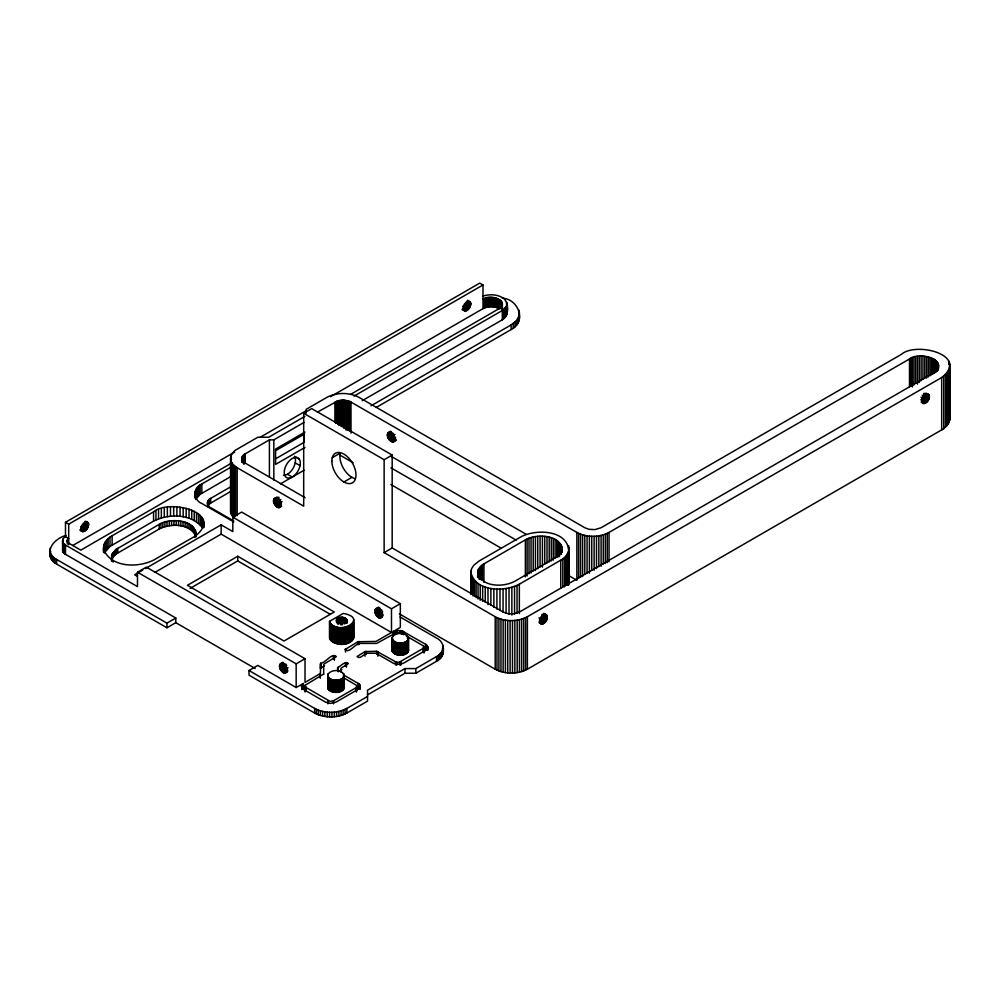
<?xml version="1.0" encoding="UTF-8"?>
<svg xmlns="http://www.w3.org/2000/svg" width="1000" height="1000" viewBox="0 0 1000 1000"><rect width="100%" height="100%" fill="white"/><g stroke="black" fill="none" stroke-linecap="round" stroke-linejoin="round"><path stroke-width="1.5" d="M255.162 668.5L175.8 622.675L166.95 627.788L56.638 564.1C52.2 561.825 48.263 556.438 50.75 551.413M66.075 535.425C55.475 537.812 41.863 552.013 56.638 559.45L166.95 623.138L175.8 618.025L175.8 622.675M330.5 396.688L483 308.65L483 284.962L479.775 283.1L65.487 522.3L65.487 536.688C61.662 538.162 61.662 543.575 65.487 545.05L137.487 586.625L137.487 572.225L146.325 567.112L305.012 658.725L305.012 682.412L320.262 673.612L320.262 678.25M231.475 466.863L201.838 483.975C192.925 487.425 192.925 500.037 201.838 503.488L233.7 521.875M304.837 416.388L268.738 437.225L257.875 437.225L237.175 449.175C231.5 451.675 227.987 459.562 232.987 464.425L232.987 516.912L230.787 513L231.287 507.55M304.137 422.362L273.837 439.85L269.413 439.85L245.225 453.825C240.975 455.462 240.975 461.475 245.225 463.113L305.075 497.675M320.262 676.862L320.763 663.175C325.363 663.375 331.863 652.163 336.35 656.587L323.675 664.287L323.675 674.488M424.387 646.988L424.387 651.637L424 646.3L406.35 635.95M547.275 617.562C547.038 610.638 538.638 617.225 539.65 621.487C540.487 627.675 547.825 621.362 547.275 617.562L541.912 614.475M929.388 396.95C929.163 390.025 920.763 396.613 921.775 400.875C922.613 407.062 929.938 400.737 929.388 396.95L924.025 393.862M347 620.163C346.175 624.688 337.812 624.7 336.225 620.662C337.3 615.075 349.387 616.538 347 623.212M329.5 621.362C336.587 637.638 370.475 618.438 343.275 613.413L329.5 621.362L329.5 638.088C333.312 647.15 354.175 646.6 353.488 635.425M387.35 435.1C388.188 428.212 396.45 435.737 394.938 439.963C393 445.112 386.95 438.663 387.35 435.1L391.375 432.788M374.9 610.35C373.812 614.113 380.15 621.512 382.45 616.138C383.55 612.375 377.113 604.963 374.9 610.35L378.7 608.162M83.375 531.625L80.162 529.763L84.05 526.788L85.188 521.35L88.413 523.212C89.65 527.438 84.4 534.4 80.175 530.262M465.487 311.012L462.275 309.15L466.163 306.175L467.312 300.738L470.525 302.587C472.188 306.35 465.85 314.35 463.175 309.2C462.15 305.65 467.388 298.387 470.525 302.587M355.825 691.375L356.812 686.725M103.575 549.225C110.938 567.962 138.438 567.95 153.975 559.913L195.4 536C224.737 512.737 168.912 498.413 153.575 511.85L112.137 535.763C105.962 538.8 102.25 545.487 103.575 552.325M194.775 537.513C199.75 519.738 170.175 517.175 159.2 524.388L116.213 549.312L112.075 554.113L111.512 561.237M327.812 674.8C328.512 681.9 341.463 682.025 344.15 676.087C343.45 669 330.5 668.863 327.812 674.8L327.762 687.913C329.787 694.725 346.163 693.662 343.562 685.638L343.562 673.562M392.163 637.65C392.875 644.75 405.825 644.875 408.512 638.938C407.8 631.838 394.85 631.712 392.163 637.65L392.113 650.75C394.513 656.938 407.35 656.875 408.562 649.975M362.175 400.7L502.3 319.8C509.15 315.875 509.087 303.775 503.975 298.637C497.863 294.212 489.45 293.888 482.463 296.25M470.875 594L470.8 572.163L471.625 568.638L473.75 565.312L479.113 561L520.55 537.075C535.325 528.787 567.425 529.525 568.837 550.9L568.837 584.85M477.625 576.9L478.25 569.6L482.375 564.788L525.375 539.862C537.025 533.175 562.85 534.462 562.263 552.112M376.413 407.337L511.15 329.55C526.912 321.887 518.475 298.675 502.275 298.212M519.225 320.15L519.388 311.962M562.263 549.025L560.95 552.987L557.5 556.5L514.513 581.425C503.175 587.463 481.075 587.325 477.625 572.263M306.175 413.1L306.175 409.338L326.875 397.388C336.7 392.212 349.225 392.212 359.05 397.388L584.9 527.788L588.875 529.275L594.725 529.625L600.988 527.788L901.462 354.312C916.2 341.4 969.887 355.163 941.675 377.537L527.388 616.725C517.562 621.9 505.025 621.9 495.2 616.725L384.137 552.6L384.137 459.712L303.688 413.263L303.688 506.163L237.175 467.75L232.987 464.425M399.288 613.837L495.2 669.212C505.025 674.388 517.562 674.388 527.388 669.212L943.737 428.7L948.263 424.075L950 418.85L950 366.375M273.525 500.35C274.862 494.312 282.137 501.362 281.15 505.225C279.688 511.262 272.575 504.2 273.525 500.35L278.888 497.25M279.662 664.975C278.312 668.637 284.163 676.275 287.025 671.587C288.325 667.913 282.65 660.325 279.662 664.975L283.463 662.788M62.613 549.237L62.838 551.688L65.487 554.338L175.8 618.025M230.9 486.712L210.688 498.375C206.438 500.012 206.438 506.025 210.688 507.663L233.675 520.938M360.262 686.587L358.625 689.05L335.988 702.15L330.363 703.4L325.525 702.15L302.887 689.05L301.25 686.137L303.4 683.337L303.4 687.987L301.725 689.475L301.725 684.837M443.175 648.037L441.688 652.05L438.137 655.612L415.838 668.587L404.988 668.587L367.537 690.2L367.537 701.112L346.838 713.062C337.013 718.25 324.487 718.25 314.662 713.062L249 675.163L249 670.512L257.85 665.4L296.163 687.525L302.425 684.038L302.425 688.688M367.537 694.85L404.988 673.238L415.838 673.238L436.538 661.287C445.788 657.175 445.788 642.163 436.538 638.062L400.025 616.975M65.487 536.688L68.7 538.55L67.038 540.7L67.95 542.663L80.763 550.163L231.9 462.9M196.025 532.2L196.025 536.838C190.65 523.15 170.55 523.162 159.2 529.025L116.213 553.95L113.688 556.225L111.638 560.087L111.638 555.45M354.087 396.075L502.3 310.5L506.5 306.225L506.688 302.275M371.025 405.8L511.15 324.9L516.525 320.588L519.225 315.512M470.8 572.163C475.337 591.975 504.425 592.163 519.338 584.212L562.825 558.975L566.138 555.988L568.837 550.9M207.5 506.637L209.887 503.525L230.9 491.35M202.763 518.913L202.763 528.2C191.838 513.462 168.775 513.413 153.575 521.138L110 546.425L104.35 553.013L104.35 543.713M392.6 648.725L392.113 650.75M231.475 476.15L200.162 494.338L195.65 499.45L195.65 490.163M323.675 674.013L305.087 685.312L304.7 690.65L305.812 689.375M424.387 647.712L398.95 662.387L395.513 661.75L376.688 651.287L364.988 651.575L357.062 656.538C359.675 659.938 364.225 653.65 366.9 653.263L375.988 653.263L393.675 663.438L399.487 664.338L403.562 663.138L425.675 650.362L427.75 648.012L426.2 644.663L402.35 631L397.175 630.363L393.1 631.562L393.1 636.2M324.562 665.625L320.262 668.525L320.262 663.875M340.988 672.15L340.988 668.225L348.413 663.55C345.462 660.113 340.138 666.688 337.575 667.812L337.575 670.913M145.475 568.538L221.15 524.85L232.812 531.587L232.812 517.188L391.488 608.8L391.488 632.487L375.988 641.438L357.925 641.725L345 649.562C349.25 653.863 355.487 643.3 359.837 643.413L376.688 643.413L396.525 632.525L400.138 632.525L403.75 634.45M328.587 685.413L327.762 687.913M304.7 686.725L330.125 701.4L333.562 700.763L356.238 687.6L356.425 692.05L356.425 687.4M284.6 663.475L279.575 666.812L284.637 663.9M378.675 608.55L374.85 611.038L379.913 608.263M65.487 522.3L68.7 524.15L483 284.962M80.925 526.85L84.975 524.513M462.837 306.35L466.887 304.012M72.75 545.5L234.688 452.013M260.325 437.2L306.212 410.712M303.688 413.263L311.737 408.625L392.175 455.062L392.175 547.962L503.25 612.087L508.35 613.787L513.075 613.925L519.338 612.087L933.637 372.887C950.562 359.475 918.35 351.213 909.5 358.963L609.038 532.425C599.212 537.612 586.688 537.612 576.862 532.425L350.125 401.575L343.55 400.125L337.8 400.825L317.45 412.125M350.65 394.35L499.087 308.65C509.588 300.212 489.25 293.587 483 299.363M304.962 432.1L275.587 449.062L275.587 464.387L304.962 447.425M275.95 450.487L304.237 434.15M276.1 458.512L304.15 442.325L304.15 433.137M280.425 483.888L304.137 470.2M332.25 457.713L340.3 453.075A17.062 9.85 60 0 0 355.075 478.663M232.812 517.188L241.663 512.075L400.337 603.688L400.337 627.375L394.3 631L394.3 634.087M142.775 570.1L134.662 574.775L137.262 576.275M388.013 432.762L390.688 431.213M273.962 498.775L276.65 497.225M387.625 433.387L390.3 431.838M273.663 499.487L277.675 497.163M387.4 434.175L391.425 431.85M273.562 501.325L278.925 498.225M387.488 436.125L392.85 433.025M273.788 502.375L279.15 499.275M387.8 437.188L393.162 434.087M274.175 503.438L280.875 499.562M388.013 437.725L393.375 434.625M154.938 572.362L221.15 534.138L391.488 632.487M388.263 438.25L394.963 434.375M274.713 504.475L280.075 501.375M388.862 439.25L394.225 436.15M275.375 505.438L282.075 501.562M389.562 440.15L394.925 437.05M276.125 506.262L281.488 503.175M390.35 440.9L395.712 437.812M276.925 506.938L280.95 504.613M277.337 507.2L281.363 504.875M391.175 441.475L395.188 439.162M278.163 507.575L280.837 506.025M391.987 441.85L396.012 439.525M278.938 507.725L281.625 506.175M392.775 442L395.45 440.45M393.488 441.912L396.163 440.363M343.913 481.987L351.95 477.337M384.137 459.712L392.175 455.062M237.738 556.263L187.463 585.288L283.988 641.025L334.275 611.987L237.738 556.263L237.738 560.9L330.25 614.312M190.1 588.4L237.738 560.9M384.137 552.6L392.175 547.962M280.438 663.75L282.962 662.288M375.513 608.938L378.288 607.25M279.975 664.262L282.5 662.812M375.125 609.562L378.925 607.375M283.325 663.65L279.538 665.837L283.325 663.75M374.862 611.275L379.913 608.362M375 612.3L380.05 609.375M279.8 667.862L286.125 664.212M375.3 613.362L381.625 609.712M280.188 668.938L286.5 665.288M280.438 669.463L286.762 665.812M375.763 614.425L382.088 610.775M281.038 670.462L286.087 667.537M376.362 615.425L382.688 611.775M281.737 671.363L288.062 667.712M377.075 616.325L382.125 613.4M137.487 572.225L296.163 663.838L305.012 658.725M391.488 608.8L400.337 603.688M282.525 672.113L287.587 669.2M377.85 617.075L382.912 614.163M283.35 672.7L287.137 670.5M378.675 617.663L382.475 615.462M379.087 617.875L382.887 615.675M284.175 673.062L287.962 670.875M379.9 618.125L382.425 616.675M284.95 673.213L287.475 671.75M303.4 687.987L306 686.488M341.788 669.613L338.075 671.762L338.075 667.113M249 670.512L314.662 708.425C324.487 713.6 337.013 713.6 346.838 708.425L367.537 696.475M483 308.65C488.05 306 494.562 306.025 499.513 308.9L499.513 299.613M926.375 393.263L929.062 394.812M925.3 393.25L929.325 395.562M924.05 393.363L929.412 396.463M923.85 394.888L929.212 397.987M922.163 395.188L928.863 399.05M923 397L928.363 400.1M921.038 397.212L927.738 401.087M921.637 398.85L927 401.95M920.85 399.575L926.213 402.663M921.363 400.875L925.387 403.2M921.888 401.962L924.562 403.512M921.125 402.05L923.8 403.6M467.537 300.212L470.188 301.925M467.488 301.562L470.712 303.425M467.512 302.025L470.725 303.888M467.425 303.025L470.637 304.887M467.163 304.088L470.375 305.938M466.737 305.15L469.95 307.013M466.163 306.175L469.387 308.025M465.475 307.1L468.7 308.962M464.712 307.9L467.925 309.75M463.9 308.525L467.113 310.375M463.075 308.95L466.287 310.8M462.287 309.65L464.762 310.988M391.45 456.5L526.25 534.338M390.863 467.775L516.2 540.138M568.888 575.675L576.862 580.275L576.862 532.425M339.637 454.925L353.125 462.713M390.863 484.5L501.375 548.3M299.25 459.087L294.425 456.3A11.375 6.562 -60 0 1 293.137 468.25A11.375 6.562 -60 0 1 283.425 475.337M295.225 462.887L300.05 465.675M543.837 613.312L546.512 614.862M544.263 613.875L546.938 615.425M543.188 613.862L547.2 616.175M543.275 614.75L547.288 617.075M541.725 615.5L547.087 618.6M541.388 616.575L546.75 619.663M540.887 617.625L546.25 620.712M538.913 617.825L545.612 621.7M539.525 619.475L544.888 622.562M287.45 474.263L292.275 477.05M540.062 620.962L544.087 623.275M539.237 621.487L543.263 623.812M539.763 622.575L542.45 624.125M539 622.663L541.688 624.212M423.075 647.475L427.35 650.462L427.35 645.812M85.913 521.3L88.413 523.212M85.375 522.175L88.588 524.038M85.388 522.638L88.612 524.5M85.3 523.638L88.525 525.5M85.037 524.7L88.263 526.562M343.625 674.987L358.625 683.675L360.262 686.137M84.612 525.763L87.837 527.625M84.05 526.788L87.263 528.638M343.113 677.475L356.425 685.312L356.812 690.65L356.425 689.963M83.362 527.712L86.575 529.575M82.587 528.513L85.812 530.363M81.775 529.138L85 530.988M80.95 529.562L84.175 531.413M80.5 530.363L82.65 531.6M359.462 684.425L359.462 689.062L358.1 687.987L358.1 683.337M82.312 531.5C78.475 528.562 83.837 519.688 88.062 522.537M423.263 650.362L424.225 651.263L424 646.3L424 653.037M113.2 562.062L111.512 558.138M442.425 648.587L443.175 651.3M396.788 664.55L396.525 662.175L396.525 665.263M950 418.85L949.5 362.825M519.475 318.375L518.975 310.2M949.912 364.588L949.75 420.625M949.175 369.888L949.175 422.375M948.763 361.1L948.763 364.188M948.263 371.587L948.263 424.075M947.05 373.225L947.05 425.7M945.537 374.775L945.537 427.25M943.737 376.213L943.737 428.7M941.675 377.537L941.675 430.025M938.575 365.125L938.575 368.212M938.325 364.062L938.325 370.238M937.887 363.038L937.887 369.2M937.25 362.038L937.25 371.287M936.425 361.075L936.425 371.875M935.425 360.175L935.425 372.525M934.275 359.35L934.275 373.237M932.962 358.587L932.962 374.025M931.525 357.925L931.525 374.9M929.963 357.35L929.963 375.863M928.312 356.875L928.312 376.938M926.575 356.512L926.575 378.113M924.788 356.25L924.788 377.85M922.95 356.1L922.95 379.25M921.112 356.075L921.112 380.763M919.262 356.163L919.262 382.4M917.45 356.362L917.45 384.137M915.688 356.675L915.688 382.912M913.988 357.1L913.988 384.875M912.375 357.625L912.375 386.95M910.875 358.25L910.875 386.025M909.5 358.963L909.5 386.737M609.038 532.425L609.038 561.75M607.263 533.35L607.263 562.675M605.337 534.163L605.337 563.475M603.275 534.85L603.275 564.163M601.1 535.4L601.1 566.275M598.837 535.825L598.837 566.7M596.5 536.112L596.5 568.525M594.138 536.263L594.138 570.212M591.75 536.263L591.75 570.212M589.388 536.112L589.388 573.15M587.062 535.825L587.062 572.863M584.788 535.4L584.788 573.987M582.612 534.85L582.612 576.512M580.55 534.163L580.55 577.362M578.625 533.35L578.625 578.1M569 547.35L569.087 583.088M568.587 545.588L568.587 584.175M568.263 552.65L568.263 585.062M567.35 554.35L567.35 585.212M566.138 555.988L566.138 585.3M564.625 557.525L564.625 586.85M562.825 558.975L562.825 586.75M562.2 547.675L562.2 552.3M561.888 546.337L561.888 552.513M561.325 545.025L561.325 554.288M560.763 560.3L560.763 588.075M560.513 543.75L560.513 554.562M559.475 542.55L559.475 556.438M558.212 541.4L558.212 556.838M556.75 540.35L556.75 557.337M555.087 539.4L555.087 557.925M553.263 538.55L553.263 560.163M551.3 537.825L551.3 560.975M549.2 537.225L549.2 561.925M547 536.763L547 563M544.725 536.425L544.725 564.212M542.413 536.25L542.413 567.125M540.075 536.213L540.075 567.087M537.737 536.325L537.737 568.737M535.438 536.575L535.438 570.538M533.2 536.975L533.2 570.938M531.05 537.5L531.05 573.013M529.012 538.175L529.012 573.675M527.388 616.725L527.388 669.212M527.112 538.962L527.112 576.013M525.612 617.65L525.612 670.138M525.375 539.862L525.375 576.912M523.688 618.462L523.688 670.938M521.625 619.15L521.625 671.625M519.338 584.212L519.338 613.538M519.45 619.7L519.45 672.188M518.638 317.25L518.638 321.9M517.737 318.95L517.737 323.6M517.05 585.4L517.05 613.188M517.188 620.125L517.188 672.613M516.525 320.588L516.525 325.238M515.013 322.137L515.013 326.775M514.85 620.413L514.85 672.9M514.55 586.438L514.55 614.225M513.212 323.575L513.212 328.225M512.487 620.562L512.487 673.037M511.863 587.312L511.863 615.1M511.15 324.9L511.15 329.55M510.1 620.562L510.1 673.037M509.038 588.025L509.038 614.25M507.738 620.413L507.738 672.9M506.912 303.263L506.825 314.538M506.5 306.225L506.5 315.512M505.988 307.175L505.988 316.462M506.087 588.538L506.087 613.237M505.4 620.125L505.4 672.613M505.312 308.087L505.312 317.375M504.462 308.95L504.462 318.25M503.45 309.762L503.45 319.05M503.062 588.875L503.062 612.025M503.137 619.7L503.137 672.188M502.375 303.475L502.375 308.113M502.3 310.5L502.3 319.8M502.212 302.762L502.212 307.413M501.912 302.075L501.912 308.263M501.488 301.413L501.488 309.15M500.95 300.775L500.95 308.512M500.962 619.15L500.962 671.625M500.288 300.175L500.288 307.913M500 589.025L500 610.625M498.9 618.462L498.9 670.938M498.638 299.113L498.638 308.4M497.675 298.663L497.675 307.962M496.912 588.975L496.912 609.038M496.975 617.65L496.975 670.138M496.637 298.288L496.637 307.575M495.538 297.975L495.538 307.262M495.2 616.725L495.2 669.212M494.375 297.725L494.375 307.013M493.862 588.737L493.862 607.25M493.188 297.55L493.188 306.837M491.962 297.45L491.962 306.75M490.875 588.3L490.875 605.275M490.737 297.438L490.737 306.725M489.5 297.5L489.5 306.788M488.3 297.625L488.3 306.913M487.987 587.688L487.987 604.663M487.113 297.838L487.113 307.125M485.988 298.113L485.988 307.413M485.225 586.9L485.225 602.337M484.913 298.463L484.913 307.762M483.913 298.888L483.913 308.175M483.938 563.775L483.938 582.3M482.638 585.938L482.638 601.375M482.375 564.788L482.375 580.225M481.012 565.887L481.012 579.775M480.238 584.825L480.238 600.262M479.862 567.062L479.862 579.412M478.938 568.3L478.938 579.113M478.25 569.6L478.25 575.763M478.05 583.575L478.05 599M477.812 570.925L477.812 577.1M476.125 582.188L476.125 597.612M474.462 580.688L474.462 596.125M473.1 579.1L473.1 596.075M472.038 577.425L472.038 594.4M471.3 575.7L471.3 594.212M471.05 570.388L471.05 593.538M442.925 645.288L442.925 654.05M442.425 650.75L442.425 655.387M441.688 652.05L441.688 656.7M440.725 653.312L440.725 657.962M439.538 654.5L439.538 659.15M438.137 655.612L438.137 660.263M436.538 656.637L436.538 661.287M427.75 646.675L427.837 650.225M427.587 646.237L427.587 649.338M427.038 645.413L427.038 650.05M426.65 645.025L426.65 649.663M426.2 644.663L426.2 649.3M425.675 644.325L425.675 648.975M423.263 648.975L423.263 652.075M415.838 668.587L415.838 673.238M408.562 637.9L408.512 651.012M408.338 639.438L408.338 651.513M408.075 639.938L408.075 652.013M407.725 640.413L407.725 652.487M407.525 635.95L407.525 638.962M407.287 640.85L407.287 652.938M406.763 641.275L406.763 653.35M406.175 641.663L406.175 653.737M405.513 642L405.513 654.075M404.988 668.587L404.988 673.238M404.775 642.3L404.775 654.375M404 642.562L404 654.638M403.562 631.562L403.562 634.65M403.188 642.763L403.188 654.837M402.987 631.263L402.987 634.35M402.35 631L402.35 634.087M402.325 642.913L402.325 654.987M401.688 630.775L401.688 633.862M401.45 643.012L401.45 655.088M400.975 630.588L400.975 633.688M401.138 661.75L401.138 664.837M400.562 643.05L400.562 655.125M400.238 630.45L400.238 633.55M400.138 662.175L400.138 665.263M399.675 643.037L399.675 655.113M398.787 642.962L398.787 655.05M397.912 642.837L397.912 654.925M397.175 630.363L397.175 633.45M397.075 642.663L397.075 654.737M396.413 630.45L396.413 633.55M396.275 642.438L396.275 654.513M395.675 630.588L395.675 633.688M395.525 642.163L395.525 654.237M395.513 661.75L395.513 664.837M394.975 630.775L394.975 633.862M394.825 641.838L394.825 653.913M394.2 641.475L394.2 653.55M393.675 631.263L393.675 634.35M393.638 641.075L393.638 653.15M393.162 640.638L393.162 652.712M392.762 640.175L392.762 652.25M392.45 639.688L392.45 651.762M392.337 637.137L392.238 651.263M377.9 651.575L377.9 656.225M376.688 651.287L376.688 654.388M366.2 651.287L366.2 654.388M364.988 651.575L364.988 656.225M360.175 685.7L360.262 689.237M360.012 685.263L360.012 688.35M359.775 684.837L359.775 687.925M359.125 641.438L359.125 644.538M359.075 684.038L359.075 688.688M358.625 683.675L358.625 688.325M357.925 641.725L357.925 644.825M355.688 687.987L355.688 691.087M353.738 619.462L353.8 637.7M353.625 621.737L353.625 638.462M353.3 622.487L353.3 639.2M352.85 623.2L352.85 639.925M352.262 623.888L352.262 640.6M351.55 624.525L351.55 641.25M351 402.038L351 433.15M350.712 625.125L350.712 641.85M350.125 401.575L350.125 431.138M349.775 625.662L349.775 642.387M349.162 401.175L349.162 430.737M348.75 626.15L348.75 642.862M348.125 400.825L348.125 430.387M347.638 626.55L347.638 643.275M347.038 400.55L347.038 430.112M346.838 708.425L346.838 713.062M346.775 619.5L346.775 622.55M346.45 626.9L346.45 643.612M346.475 662.55L346.475 667.2M346.312 618.875L346.312 623.45M345.9 400.337L345.9 429.9M345.637 618.325L345.637 622.9M345.5 648.9L345.5 651.988M345.5 662.825L345.5 665.925M345.2 627.163L345.2 643.875M345.075 709.338L345.075 713.988M344.738 400.188L344.738 428.2M344.762 617.875L344.762 623.975M344.2 675.062L344.15 688.162M343.925 627.35L343.925 644.062M344.087 674.55L343.988 688.675M343.75 617.537L343.75 623.65M343.862 674.05L343.725 689.163M343.55 400.125L343.55 428.125M343.375 677.562L343.375 689.638M343.15 710.15L343.15 714.8M342.938 678.012L342.938 690.088M342.638 617.35L342.638 623.45M342.612 627.45L342.612 644.163M342.362 400.125L342.362 426.575M342.413 678.425L342.413 690.512M342.05 617.3L342.05 624.925M341.812 678.812L341.812 690.888M341.175 400.188L341.175 426.65M341.287 627.463L341.287 644.188M341.15 679.163L341.15 691.237M341.087 710.837L341.087 715.487M340.887 617.312L340.887 624.95M340.425 679.463L340.425 691.538M340.012 400.337L340.012 425.225M339.963 627.413L339.963 644.125M339.75 617.475L339.75 623.587M339.65 679.712L339.65 691.787M338.888 400.55L338.888 425.438M338.913 711.4L338.913 716.038M338.7 617.775L338.7 623.888M338.825 679.912L338.825 691.988M338.663 627.263L338.663 643.988M337.975 680.062L337.975 692.15M337.8 400.825L337.8 424.162M337.788 618.2L337.788 624.2M337.4 627.038L337.4 643.763M337.062 618.725L337.062 623.225M337.1 680.163L337.1 692.237M336.763 401.175L336.763 422.95M336.637 711.825L336.637 716.462M336.538 619.338L336.538 622.337M336.188 626.737L336.188 643.462M336.2 680.212L336.2 692.288M335.8 401.575L335.8 423.363M335.312 680.188L335.312 692.275M335.025 626.362L335.025 643.075M334.913 402.038L334.913 422.262M334.412 655.588L334.412 660.225M334.425 680.125L334.425 692.2M334.312 712.113L334.312 716.75M333.95 625.913L333.95 642.638M333.562 680L333.562 692.075M333.562 700.763L333.562 703.863M333.438 655.863L333.438 658.962M332.975 625.4L332.975 642.125M332.725 679.825L332.725 691.9M332.088 624.837L332.088 641.562M331.925 679.587L331.925 691.663M331.95 712.25L331.95 716.9M331.312 624.212L331.312 640.938M331.175 679.312L331.175 691.388M330.662 623.55L330.662 640.275M330.475 678.988L330.475 691.062M330.138 622.85L330.138 639.575M329.75 622.112L329.75 638.837M329.837 678.625L329.837 690.7M329.562 712.25L329.562 716.9M329.288 678.225L329.288 690.3M328.8 677.788L328.8 689.862M328.4 677.325L328.4 689.4M328.237 673.8L328.1 688.925M327.975 674.3L327.887 688.425M327.938 700.763L327.938 703.863M327.188 712.113L327.188 716.75M324.862 711.825L324.862 716.462M322.6 711.4L322.6 716.038M320.763 663.175L320.763 667.825M320.425 710.837L320.425 715.487M318.363 710.15L318.363 714.8M316.438 709.338L316.438 713.988M314.662 708.425L314.662 713.062M305.812 687.987L305.812 691.087M305.087 685.312L305.087 692.05M302.887 683.675L302.887 688.325M302.038 684.425L302.038 689.062M296.163 663.838L296.163 687.525M273.837 439.85L273.837 479.975M269.413 439.85L269.413 476.887M245.225 453.825L245.225 463.162M244.425 454.338L244.425 463.675M243.725 454.888L243.725 464.225M243.125 455.487L243.125 463.263M242.638 456.112L242.638 462.337M242.275 456.763L242.275 461.438M242.025 457.438L242.025 462.113M241.9 458.125L241.9 461.925M237.175 467.75L237.175 515.612M235.575 466.737L235.575 516.125M234.175 465.625L234.175 518.1M232.025 463.175L232.025 515.662M231.287 455.062L231.287 514.35M230.787 456.413L230.787 513M230.538 457.775L230.538 511.637M221.15 524.85L221.15 534.138M210.688 498.375L210.688 503.025M209.887 498.888L209.887 503.525M209.188 499.438L209.188 504.087M208.6 500.037L208.6 504.688M208.113 500.662L208.113 505.312M207.738 501.325L207.738 505.962M207.5 501.987L207.5 505.087M203.962 522.537L204.05 527.475M203.538 520.7L203.538 526.9M201.838 483.975L201.838 493.263M201.663 517.175L201.663 526.462M200.162 485.05L200.162 494.338M200.238 515.513L200.238 524.8M198.7 486.213L198.7 495.513M198.512 513.962L198.512 523.25M197.45 487.475L197.45 496.763M196.425 488.787L196.425 498.075M196.5 512.513L196.5 521.8M195.712 530.862L195.712 535.5M195.138 491.575L195.138 497.762M195.15 529.55L195.15 534.188M194.875 493.013L194.875 497.65M194.338 528.275L194.338 532.925M194.237 511.213L194.237 520.5M193.3 527.062L193.3 531.712M192.037 525.925L192.037 530.575M191.737 510.05L191.737 519.338M190.575 524.875L190.575 529.525M189.05 509.05L189.05 518.337M188.925 523.925L188.925 528.562M187.1 523.075L187.1 527.712M186.175 508.237L186.175 517.525M185.125 522.35L185.125 526.987M183.175 507.6L183.175 516.888M183.025 521.75L183.025 526.388M180.837 521.275L180.837 525.925M180.062 507.15L180.062 516.438M178.562 520.95L178.562 525.6M176.887 506.9L176.887 516.188M176.238 520.775L176.238 525.413M173.9 520.737L173.9 525.375M173.688 506.85L173.688 516.138M171.562 520.85L171.562 525.487M170.487 507L170.487 516.287M169.275 521.1L169.275 525.737M167.35 507.35L167.35 516.638M167.037 521.5L167.037 526.138M166.95 623.138L166.95 627.788M164.887 522.025L164.887 526.675M164.288 507.887L164.288 517.175M162.85 522.7L162.85 527.337M161.35 508.625L161.35 517.913M160.95 523.488L160.95 528.125M159.2 524.388L159.2 529.025M158.55 509.525L158.55 518.825M155.95 510.613L155.95 519.9M153.575 511.85L153.575 521.138M117.775 548.3L117.775 552.95M116.213 549.312L116.213 553.95M114.838 550.413L114.838 555.05M113.688 551.587L113.688 556.225M112.762 552.825L112.762 557.475M112.137 535.763L112.137 545.05M112.075 554.113L112.075 558.763M110 537.137L110 546.425M108.138 538.638L108.138 547.925M106.562 540.25L106.562 549.538M105.288 541.95L105.288 551.237M103.75 545.538L103.75 551.725M68.7 524.15L68.7 544.738M68.3 538.8L68.3 543.45M67.65 539.388L67.65 544.025M67.225 540.025L67.225 543.125M65.487 545.05L65.487 554.338M64.763 544.587L64.763 553.888M64.138 544.087L64.138 553.387M63.6 543.562L63.6 552.85M63.163 538.75L63.163 541.85M63.163 542.987L63.163 552.275M62.838 542.4L62.838 551.688M62.5 540.562L62.613 551.087M56.638 559.45L56.638 564.1M55.038 558.425L55.038 563.075M53.637 557.312L53.637 561.962M52.45 556.125L52.45 560.775M51.475 554.875L51.475 559.513M50.75 553.562L50.75 558.212M50.25 548.112L50.25 556.862M50 549.475L50 555.5M294.363 457.587L292.275 458.462A11.375 6.562 -60 0 0 284.988 475.887A11.375 6.562 -60 0 0 298.438 470.175A11.375 6.562 -60 0 0 294.363 457.587M331.838 461.087A17.062 9.85 60 0 0 349.95 483.6A17.062 9.85 60 0 0 349.95 459.462A17.062 9.85 60 0 0 331.838 461.087"/></g></svg>
